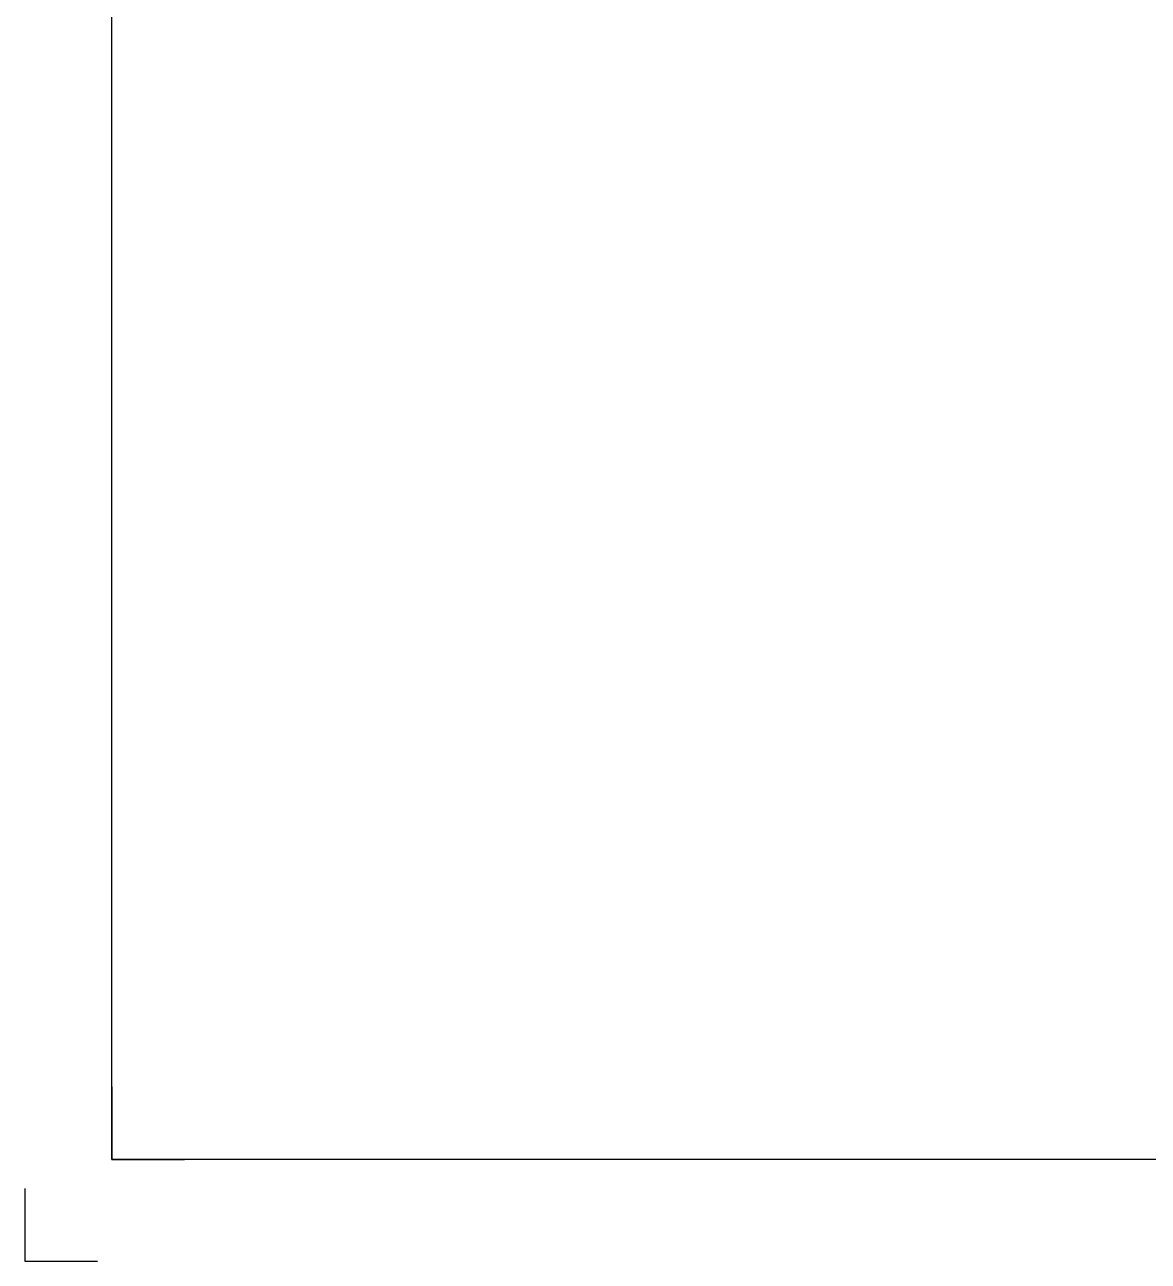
# Model space of a CAD drawing. Header units: metres. Extents: x 245957 to 247358, y 7418632 to 7419642.
# Drawn here: x 245957.4 to 246220.2, y 7418632 to 7418921.2 of the extents above; entities that cross this region are included whole.
import ezdxf

# ---------------------------------------------------------------- set-up
doc = ezdxf.new("R2010")
doc.units = ezdxf.units.M
doc.layers.add('EX-FEATURE', color=7, linetype='Continuous')
doc.layers.add('EX-TITLEBLOCK', color=7, linetype='Continuous')

# ---------------------------------------------------------------- blocks, each defined once
blk = doc.blocks.new('A1-TITLE-SC')
at = {"layer": 'EX-TITLEBLOCK', "color": 2}
for p, q in [((28, 24), (28, 14)), ((28, 14), (38, 14))]:
    blk.add_line(p, q, dxfattribs=at)
at = {"layer": 'EX-TITLEBLOCK'}
for p, q in [((16, 10), (16, 0)), ((16, 0), (26, 0))]:
    blk.add_line(p, q, dxfattribs=at)
at = {"layer": 'EX-TITLEBLOCK', "color": 2, "flags": 128}
blk.add_lwpolyline([(28, 14), (28, 580), (828, 580), (828, 14)], close=True, dxfattribs=at)

msp = doc.modelspace()

# ---------------------------------------------------------------- block references
at = {"layer": 'EX-FEATURE', "xscale": 1.700115417462983, "yscale": 1.700118539193977, "zscale": 1.700115272608143}
msp.add_blockref('A1-TITLE-SC', (245930.21, 7418631.97), dxfattribs=at)

doc.saveas('drawing.dxf')
